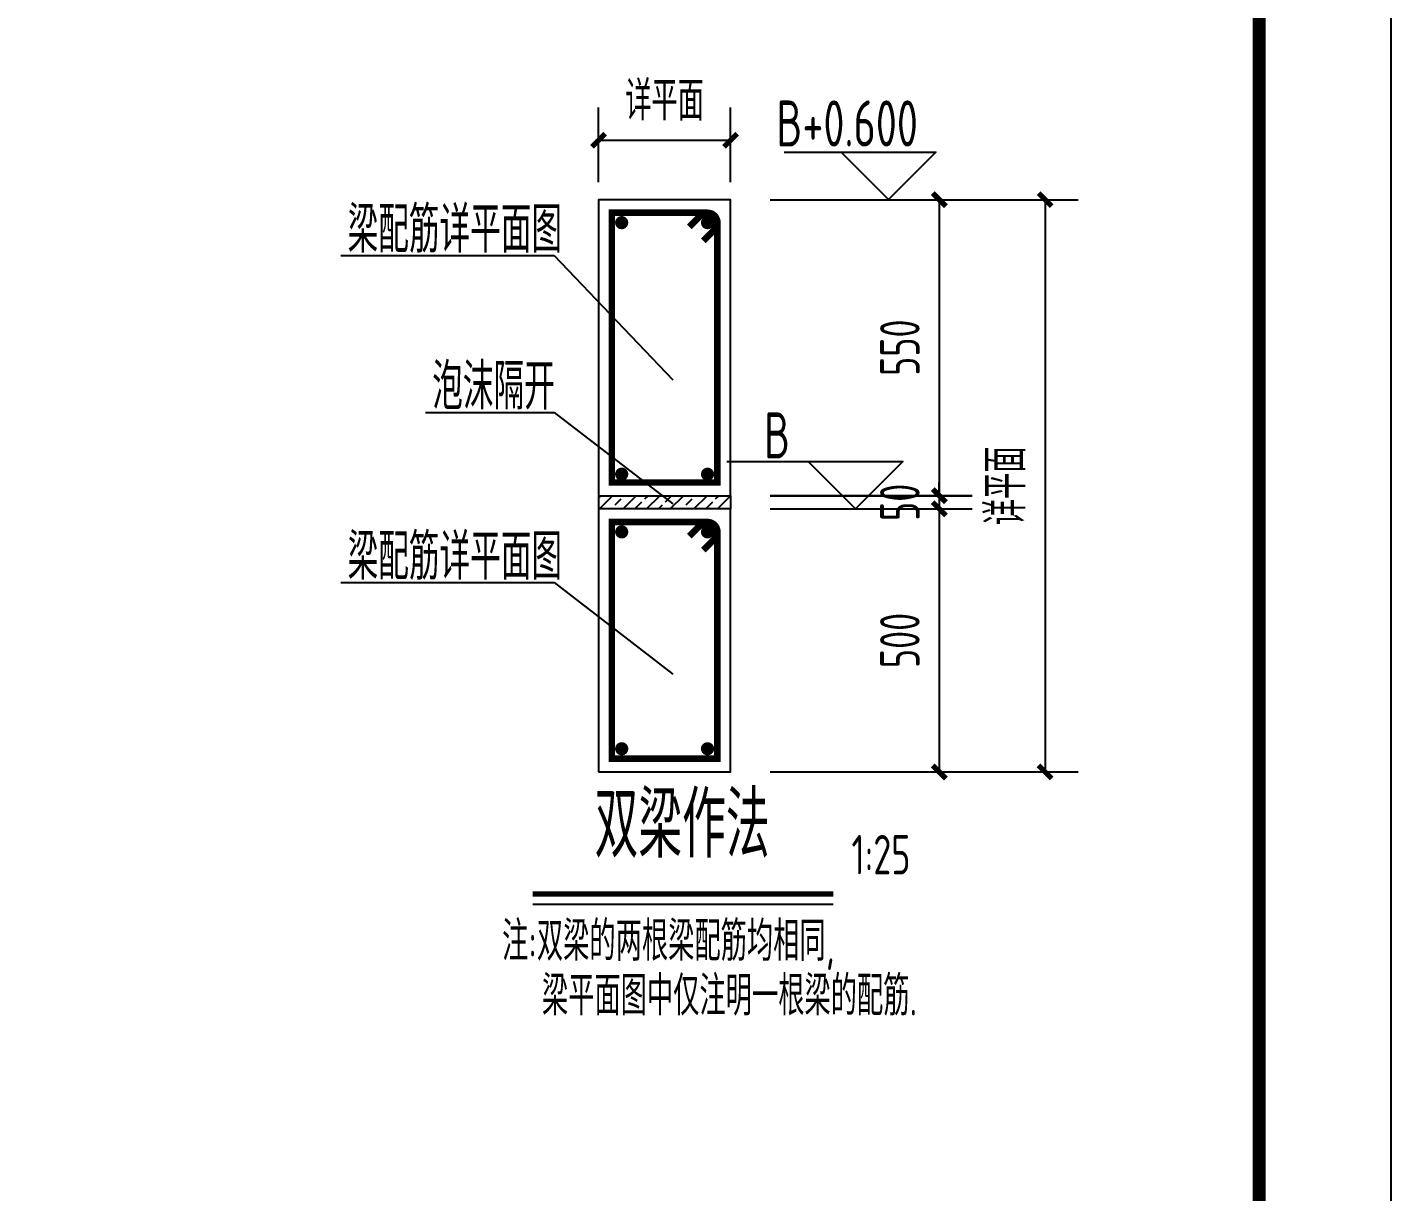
# Model space of a CAD drawing. Extents: x -144902 to 588294, y -160863 to 65494.
# Drawn here: x 577933 to 588294, y -76091 to -67238 of the extents above; entities that cross this region are included whole.
import ezdxf
from ezdxf.enums import TextEntityAlignment as Align

# ---------------------------------------------------------------- set-up
doc = ezdxf.new("R2010")
doc.units = 0
doc.header["$LTSCALE"] = 100
doc.layers.get('0').update_dxf_attribs({"linetype": 'CONTINUOUS'})
doc.layers.get('Defpoints').update_dxf_attribs({"linetype": 'CONTINUOUS'})
for name, color, linetype in [('1508', 2, 'CONTINUOUS'), ('beam_dy', 7, 'CONTINUOUS'), ('tk', 7, 'CONTINUOUS'), ('梁__实线', 4, 'CONTINUOUS')]:
    doc.layers.add(name, color=color, linetype=linetype)
doc.styles.add('DIM_FONT', font='SIMHEI.TTF', dxfattribs={"width": 0.8})
doc.styles.add('TSSD_Dimension', font='Tssdeng.shx', dxfattribs={"width": 0.7, "bigfont": 'tssdchn.shx'})
doc.styles.add('TSSD_Rein', font='Tssdeng.shx', dxfattribs={"width": 0.7, "bigfont": 'tssdchn.shx'})
doc.dimstyles.new('DIMN', dxfattribs={"dimtxt": 300, "dimasz": 100, "dimexe": 250, "dimexo": 300, "dimgap": 150, "dimtad": 1, "dimdec": 0, "dimzin": 0, "dimdsep": 46, "dimtxsty": 'DIM_FONT', "dimblk": 'ARCHTICK', "dimcen": 0.09, "dimclrt": 7, "dimazin": 2, "dimtfac": 1, "dimtdec": 0, "dimtix": 1, "dimtmove": 2, "dimatfit": 3, "dimfxl": 1, "dimtolj": 1, "dimtzin": 0, "dimarcsym": 0})

# ---------------------------------------------------------------- blocks, each defined once
blk = doc.blocks.new('A1tk')
at = {"layer": 'tk', "color": 5}
blk.add_lwpolyline([(0, 0), (0, 59400), (84100, 59400), (84100, 0)], close=True, dxfattribs=at)
at = {"layer": 'tk', "const_width": 100}
blk.add_lwpolyline([(2500, 1000), (83100, 1000), (83100, 58400), (2500, 58400)], close=True, dxfattribs=at)
blk = doc.blocks.new('_ArchTick')
at = {"color": 0, "linetype": 'ByBlock', "const_width": 0.4}
blk.add_lwpolyline([(-0.5, -0.5), (0.5, 0.5)], dxfattribs=at)
blk = doc.blocks.new('*D487')
at = {"layer": 'beam_dy', "color": 0, "lineweight": -2}
for p, q in [((584902, -68549), (585918, -68549)), ((585668, -68549), (585668, -72900)), ((584831, -72900), (585918, -72900))]:
    blk.add_line(p, q, dxfattribs=at)
at = {"layer": 'Defpoints', "color": 0}
for p in [(584602, -68549), (584531, -72900), (585668, -72900)]:
    blk.add_point(p, dxfattribs=at)
at = {"layer": 'beam_dy', "color": 0, "lineweight": -2, "xscale": 100, "yscale": 100, "zscale": 100}
for p, rotation in [((585668, -68549), 90), ((585668, -72900), 270)]:
    blk.add_blockref('_ArchTick', p, dxfattribs=dict(at, rotation=rotation))
at = {"layer": 'beam_dy', "color": 7, "insert": (585368, -70724), "char_height": 300, "attachment_point": 5, "rotation": 90, "style": 'TSSD_Dimension'}
blk.add_mtext('\\A1;详平面', dxfattribs=at)
blk = doc.blocks.new('*D488')
at = {"layer": 'beam_dy', "color": 0, "lineweight": -2}
for p, q in [((583578, -68549), (585114, -68549)), ((584864, -68549), (584864, -70799)), ((583578, -70799), (585114, -70799))]:
    blk.add_line(p, q, dxfattribs=at)
at = {"layer": 'Defpoints', "color": 0}
for p in [(583278, -68549), (583278, -70799), (584864, -70799)]:
    blk.add_point(p, dxfattribs=at)
at = {"layer": 'beam_dy', "color": 0, "lineweight": -2, "xscale": 100, "yscale": 100, "zscale": 100}
for p, rotation in [((584864, -68549), 90), ((584864, -70799), 270)]:
    blk.add_blockref('_ArchTick', p, dxfattribs=dict(at, rotation=rotation))
at = {"layer": 'beam_dy', "color": 7, "insert": (584564, -69674), "char_height": 300, "attachment_point": 5, "rotation": 90, "style": 'TSSD_Dimension'}
blk.add_mtext('\\A1;550', dxfattribs=at)
blk = doc.blocks.new('*D489')
at = {"layer": 'beam_dy', "color": 0, "lineweight": -2}
for p, q in [((583578, -70900), (585114, -70900)), ((584864, -70900), (584864, -72900)), ((583578, -72900), (585114, -72900))]:
    blk.add_line(p, q, dxfattribs=at)
at = {"layer": 'Defpoints', "color": 0}
for p in [(583278, -70900), (583278, -72900), (584864, -72900)]:
    blk.add_point(p, dxfattribs=at)
at = {"layer": 'beam_dy', "color": 0, "lineweight": -2, "xscale": 100, "yscale": 100, "zscale": 100}
for p, rotation in [((584864, -70900), 90), ((584864, -72900), 270)]:
    blk.add_blockref('_ArchTick', p, dxfattribs=dict(at, rotation=rotation))
at = {"layer": 'beam_dy', "color": 7, "insert": (584564, -71900), "char_height": 300, "attachment_point": 5, "rotation": 90, "style": 'TSSD_Dimension'}
blk.add_mtext('\\A1;\\A1;500', dxfattribs=at)
blk = doc.blocks.new('*D490')
at = {"layer": 'beam_dy', "color": 0, "lineweight": -2}
for p, q in [((584864, -70800), (584864, -70700)), ((583578, -70800), (585114, -70800)), ((584864, -70800), (584864, -70899)), ((583578, -70899), (585114, -70899)), ((584864, -70899), (584864, -70999))]:
    blk.add_line(p, q, dxfattribs=at)
at = {"layer": 'Defpoints', "color": 0}
for p in [(583278, -70800), (583278, -70899), (584864, -70899)]:
    blk.add_point(p, dxfattribs=at)
at = {"layer": 'beam_dy', "color": 0, "lineweight": -2, "xscale": 100, "yscale": 100, "zscale": 100}
for p, rotation in [((584864, -70800), 270), ((584864, -70899), 90)]:
    blk.add_blockref('_ArchTick', p, dxfattribs=dict(at, rotation=rotation))
at = {"layer": 'beam_dy', "color": 7, "insert": (584564, -70850), "char_height": 300, "attachment_point": 5, "rotation": 90, "style": 'TSSD_Dimension'}
blk.add_mtext('\\A1;50', dxfattribs=at)
blk = doc.blocks.new('*D491')
at = {"layer": 'beam_dy', "color": 0, "lineweight": -2}
for p, q in [((582275, -68416), (582275, -67847)), ((583278, -68416), (583278, -67847)), ((582275, -68097), (583278, -68097))]:
    blk.add_line(p, q, dxfattribs=at)
at = {"layer": 'Defpoints', "color": 0}
for p in [(583278, -68097), (582275, -68716), (583278, -68716)]:
    blk.add_point(p, dxfattribs=at)
at = {"layer": 'beam_dy', "color": 0, "lineweight": -2, "xscale": 100, "yscale": 100, "zscale": 100, "rotation": 180}
blk.add_blockref('_ArchTick', (582275, -68097), dxfattribs=at)
at = {"layer": 'beam_dy', "color": 0, "lineweight": -2, "xscale": 100, "yscale": 100, "zscale": 100}
blk.add_blockref('_ArchTick', (583278, -68097), dxfattribs=at)
at = {"layer": 'beam_dy', "color": 7, "insert": (582776, -67797), "char_height": 300, "attachment_point": 5, "style": 'TSSD_Dimension'}
blk.add_mtext('\\A1;详平面', dxfattribs=at)

msp = doc.modelspace()

# ---------------------------------------------------------------- hatches: boundary and pattern name
at = {"layer": '梁__实线'}
h = msp.add_hatch(dxfattribs=at)
h.set_pattern_fill('ANSI33', color=256, scale=20, style=0)
h.set_pattern_definition([(45, (691421.15, 243529.4), (-89.80256, 89.80256), []), (45, (691510.95, 243529.4), (-89.80256, 89.80256), [63.5, -31.75])])
h.paths.add_polyline_path([(582275.313, -70799.349), (582275.313, -70899.67), (583277.598, -70899.67), (583277.598, -70899.349), (583277.598, -70799.349)])

# ---------------------------------------------------------------- linework, layer by layer
at = {"layer": 'beam_dy'}
for p, q in [((580315.953, -68973.709), (581937.579, -68973.709)), ((581937.579, -68973.709), (582838.231, -69918.578)), ((580958.696, -70166.368), (581937.579, -70166.368)), ((581937.579, -70166.368), (582838.231, -70861.237)), ((582275.313, -70799.349), (582275.313, -70899.349)), ((583277.598, -70799.349), (583277.598, -70899.349)), ((582275.313, -70899.67), (582275.313, -70899.349)), ((583277.598, -70899.349), (583277.598, -70899.67)), ((580315.953, -71460.614), (581937.579, -71460.614)), ((581937.579, -71460.614), (582838.231, -72155.483)), ((581774.382, -73904.558), (584057.865, -73904.558))]:
    msp.add_line(p, q, dxfattribs=at)
for points in [[(583684.294, -68188.509), (584838.233, -68188.509), (584478.233, -68548.509), (584118.233, -68188.509)], [(583248.474, -70539.67), (584587.664, -70539.67), (584227.664, -70899.67), (583867.664, -70539.67)]]:
    msp.add_lwpolyline(points, dxfattribs=at)
for points in [[(582275.313, -70799.349), (583277.598, -70799.349), (583277.598, -68549.509), (582275.313, -68549.509)], [(582275.313, -72899.509), (583277.598, -72899.509), (583277.598, -70899.67), (582275.313, -70899.67)]]:
    msp.add_lwpolyline(points, close=True, dxfattribs=at)
at = {"layer": 'beam_dy', "const_width": 50}
for points in [[(582964.713, -68755.329), (583049.565, -68670.476, -0.668178638), (583177.598, -68723.509), (583177.598, -70699.349), (582375.313, -70699.349), (582375.313, -68648.509), (583102.598, -68648.509, -0.668178638), (583155.631, -68776.542), (583070.779, -68861.395)], [(582964.713, -71106.489), (583049.565, -71021.637, -0.668178638), (583177.598, -71074.67), (583177.598, -72799.509), (582375.313, -72799.509), (582375.313, -70999.67), (583102.598, -70999.67, -0.668178638), (583155.631, -71127.703), (583070.779, -71212.555)]]:
    msp.add_lwpolyline(points, format="xyb", dxfattribs=at)
for points in [[(582425.313, -68723.509, 1), (582475.313, -68723.509, 1)], [(583077.598, -68723.509, 1), (583127.598, -68723.509, 1)], [(582425.313, -70635.916, -1), (582475.313, -70635.916, -1)], [(583077.598, -70635.916, -1), (583127.598, -70635.916, -1)], [(582425.313, -71074.67, 1), (582475.313, -71074.67, 1)], [(583077.598, -71074.67, 1), (583127.598, -71074.67, 1)], [(582425.313, -72723.396, -1), (582475.313, -72723.396, -1)], [(583077.598, -72723.396, -1), (583127.598, -72723.396, -1)]]:
    msp.add_lwpolyline(points, format="xyb", close=True, dxfattribs=at)
at = {"layer": 'beam_dy', "const_width": 40}
msp.add_lwpolyline([(581774.382, -73828.435), (584057.865, -73828.435)], dxfattribs=at)

# ---------------------------------------------------------------- block references
at = {"layer": '1508', "rotation": 270}
msp.add_blockref('A1tk', (528894.134, -844.592), dxfattribs=at)

# ---------------------------------------------------------------- texts
at = {"layer": 'beam_dy', "color": 2, "style": 'TSSD_Rein', "width": 0.7}
for s, p in [('B+0.600', (584163.202, -67969.373)), ('B ', (583705.369, -70340.445))]:
    msp.add_text(s, height=350, dxfattribs=at).set_placement(p, align=Align.MIDDLE)
for s, p in [('梁配筋详平面图', (580367.814, -68951.214)), ('泡沫隔开', (581010.556, -70143.873)), ('梁配筋详平面图', (580367.814, -71438.119))]:
    msp.add_text(s, height=350, dxfattribs=at).set_placement(p)
at = {"layer": 'beam_dy', "style": 'TSSD_Rein', "width": 0.7}
msp.add_text('双梁作法', height=500, dxfattribs=at).set_placement((582909.361, -73701.271), align=Align.BOTTOM_CENTER)
at = {"layer": 'beam_dy', "color": 4, "style": 'TSSD_Rein', "width": 0.7}
for s, p in [('1:25', (584196.594, -73678.871)), ('注:双梁的两根梁配筋均相同,', (581541.292, -74335.501)), ('梁平面图中仅注明一根梁的配筋.', (581844.383, -74750.985))]:
    msp.add_text(s, height=300, dxfattribs=at).set_placement(p)

# ---------------------------------------------------------------- dimensions: what is measured, and where the dimension line sits
at = {"layer": 'beam_dy'}
dim = msp.add_linear_dim(base=(583277.598, -68096.713), p1=(582275.313, -68715.99), p2=(583277.598, -68715.99), text='详平面', dimstyle='DIMN', override={"dimlfac": 0.2, "dimtxsty": 'TSSD_Dimension'}, dxfattribs=at)
dim.commit()
dim.dimension.update_dxf_attribs({"geometry": '*D491', "text_midpoint": (582776.456, -67796.713)})
for base, p1, p2, text, picture, middle in [((584863.638, -70799.349), (583277.598, -68548.509), (583277.598, -70799.349), '550', '*D488', (584563.638, -69673.929)), ((585667.972, -72899.509), (584601.572, -68548.509), (584530.994, -72899.509), '详平面', '*D487', (585367.972, -70724.009)), ((584863.638, -70899.349), (583277.598, -70799.67), (583277.598, -70899.349), '50', '*D490', (584563.638, -70849.509)), ((584863.638, -72899.509), (583277.598, -70899.67), (583277.598, -72899.509), '\\A1;500', '*D489', (584563.638, -71899.589))]:
    dim = msp.add_linear_dim(base=base, p1=p1, p2=p2, angle=90, text=text, dimstyle='DIMN', override={"dimlfac": 0.2, "dimtxsty": 'TSSD_Dimension'}, dxfattribs=at)
    dim.commit()
    dim.dimension.update_dxf_attribs({"geometry": picture, "text_midpoint": middle})

doc.saveas('drawing.dxf')
